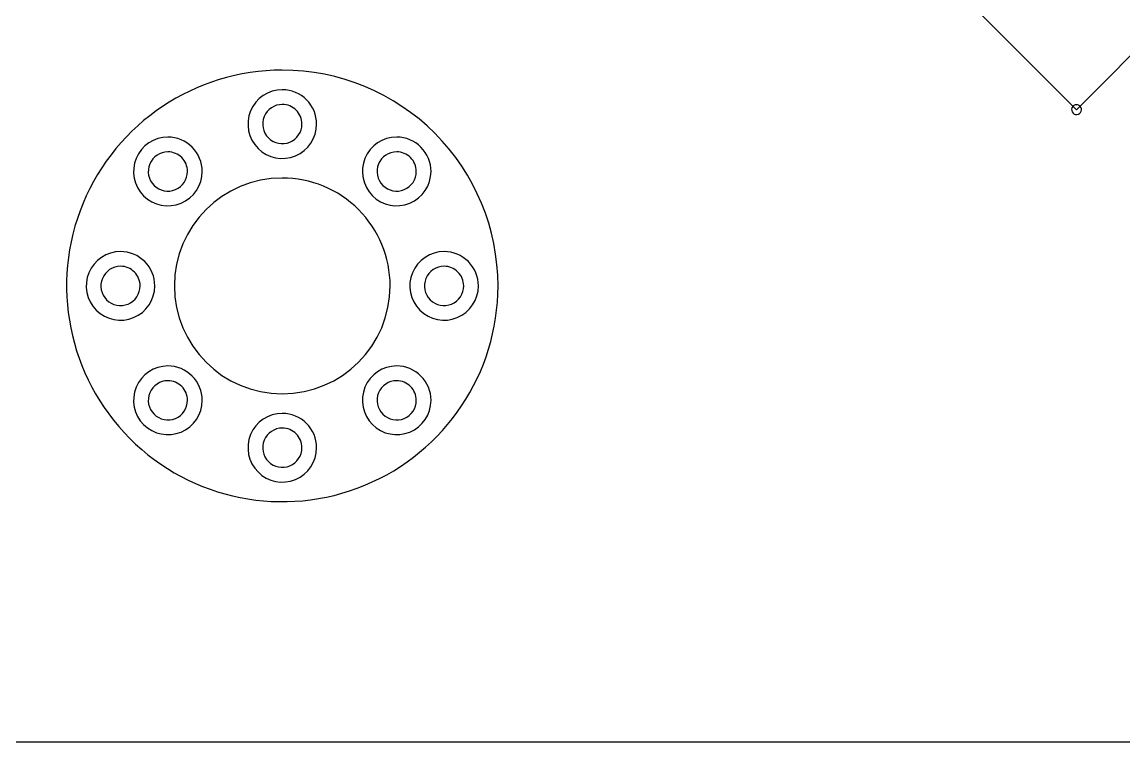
# Model space of a CAD drawing. Header units: millimetres. Extents: x 10 to 287, y 10 to 200.
# Drawn here: x 21 to 32.23, y 102.16 to 109.5 of the extents above; entities that cross this region are included whole.
import ezdxf

# ---------------------------------------------------------------- set-up
doc = ezdxf.new("R2010")
doc.units = ezdxf.units.MM
doc.layers.get('0').update_dxf_attribs({"linetype": 'CONTINUOUS'})

msp = doc.modelspace()

# ---------------------------------------------------------------- linework, layer by layer
at = {"color": 7}
for points in [[(30.3358, 110.0181), (31.75, 108.6039)], [(31.75, 108.6039), (30.3358, 110.0181)], [(20.5, 102.1572), (53.3158, 102.1572)]]:
    msp.add_lwpolyline(points, dxfattribs=at)
for points in [[(31.75, 108.6039), (32.6339, 109.4878)], [(23.65, 109.0072)], [(23.65, 109.0072)], [(23.65, 109.0072)], [(23.65, 109.0072)], [(23.65, 108.8072)], [(23.65, 108.8072)], [(23.65, 108.8072)], [(23.65, 108.8072)], [(23.65, 108.6572)], [(23.65, 108.6572)], [(23.65, 108.6572)], [(23.65, 108.6572)], [(31.75, 108.6539), (31.75, 108.6539)], [(22.4833, 108.3239)], [(22.4833, 108.3239)], [(22.4833, 108.3239)], [(22.4833, 108.3239)], [(24.8167, 108.3239)], [(24.8167, 108.3239)], [(24.8167, 108.3239)], [(24.8167, 108.3239)], [(22.4833, 108.1739)], [(22.4833, 108.1739)], [(22.4833, 108.1739)], [(22.4833, 108.1739)], [(24.8167, 108.1739)], [(24.8167, 108.1739)], [(24.8167, 108.1739)], [(24.8167, 108.1739)], [(23.65, 107.9072)], [(23.65, 107.9072)], [(23.65, 107.9072)], [(23.65, 107.9072)], [(22, 107.1572)], [(22, 107.1572)], [(22, 107.1572)], [(22, 107.1572)], [(25.3, 107.1572)], [(25.3, 107.1572)], [(25.3, 107.1572)], [(25.3, 107.1572)], [(22, 107.0072)], [(22, 107.0072)], [(22, 107.0072)], [(22, 107.0072)], [(25.3, 107.0072)], [(25.3, 107.0072)], [(25.3, 107.0072)], [(25.3, 107.0072)], [(22.4833, 105.9905)], [(22.4833, 105.9905)], [(22.4833, 105.9905)], [(22.4833, 105.9905)], [(24.8167, 105.9905)], [(24.8167, 105.9905)], [(24.8167, 105.9905)], [(24.8167, 105.9905)], [(22.4833, 105.8405)], [(22.4833, 105.8405)], [(22.4833, 105.8405)], [(22.4833, 105.8405)], [(24.8167, 105.8405)], [(24.8167, 105.8405)], [(24.8167, 105.8405)], [(24.8167, 105.8405)], [(23.65, 105.5072)], [(23.65, 105.5072)], [(23.65, 105.5072)], [(23.65, 105.5072)], [(23.65, 105.3572)], [(23.65, 105.3572)], [(23.65, 105.3572)], [(23.65, 105.3572)]]:
    msp.add_lwpolyline(points, close=True, dxfattribs=at)
for points in [[(23.65, 109.0072), (22.760183, 109.0072), (21.957983, 108.471187), (21.617465, 107.649104)], [(23.65, 109.0072), (22.760183, 109.0072), (21.957983, 108.471187), (21.617465, 107.649104)], [(23.65, 109.0072), (22.760183, 109.0072), (21.957983, 108.471187), (21.617465, 107.649104)], [(23.65, 109.0072), (22.760183, 109.0072), (21.957983, 108.471187), (21.617465, 107.649104)], [(25.205635, 108.362835), (24.793055, 108.775415), (24.233476, 109.0072), (23.65, 109.0072)], [(25.205635, 108.362835), (24.793055, 108.775415), (24.233476, 109.0072), (23.65, 109.0072)], [(25.205635, 108.362835), (24.793055, 108.775415), (24.233476, 109.0072), (23.65, 109.0072)], [(25.205635, 108.362835), (24.793055, 108.775415), (24.233476, 109.0072), (23.65, 109.0072)], [(23.65, 108.8072), (23.508438, 108.8072), (23.380816, 108.721925), (23.326642, 108.591139)], [(23.65, 108.8072), (23.508438, 108.8072), (23.380816, 108.721925), (23.326642, 108.591139)], [(23.65, 108.8072), (23.508438, 108.8072), (23.380816, 108.721925), (23.326642, 108.591139)], [(23.65, 108.8072), (23.508438, 108.8072), (23.380816, 108.721925), (23.326642, 108.591139)], [(23.897487, 108.704687), (23.83185, 108.770325), (23.742826, 108.8072), (23.65, 108.8072)], [(23.897487, 108.704687), (23.83185, 108.770325), (23.742826, 108.8072), (23.65, 108.8072)], [(23.897487, 108.704687), (23.83185, 108.770325), (23.742826, 108.8072), (23.65, 108.8072)], [(23.897487, 108.704687), (23.83185, 108.770325), (23.742826, 108.8072), (23.65, 108.8072)], [(24, 108.4572), (24, 108.550026), (23.963125, 108.63905), (23.897487, 108.704687)], [(24, 108.4572), (24, 108.550026), (23.963125, 108.63905), (23.897487, 108.704687)], [(24, 108.4572), (24, 108.550026), (23.963125, 108.63905), (23.897487, 108.704687)], [(24, 108.4572), (24, 108.550026), (23.963125, 108.63905), (23.897487, 108.704687)], [(23.326642, 108.591139), (23.272469, 108.460353), (23.302413, 108.309812), (23.402513, 108.209713)], [(23.326642, 108.591139), (23.272469, 108.460353), (23.302413, 108.309812), (23.402513, 108.209713)], [(23.326642, 108.591139), (23.272469, 108.460353), (23.302413, 108.309812), (23.402513, 108.209713)], [(23.326642, 108.591139), (23.272469, 108.460353), (23.302413, 108.309812), (23.402513, 108.209713)], [(23.65, 108.6572), (23.569108, 108.6572), (23.49618, 108.608472), (23.465224, 108.533737)], [(23.65, 108.6572), (23.569108, 108.6572), (23.49618, 108.608472), (23.465224, 108.533737)], [(23.65, 108.6572), (23.569108, 108.6572), (23.49618, 108.608472), (23.465224, 108.533737)], [(23.65, 108.6572), (23.569108, 108.6572), (23.49618, 108.608472), (23.465224, 108.533737)], [(23.791421, 108.598621), (23.753914, 108.636129), (23.703043, 108.6572), (23.65, 108.6572)], [(23.791421, 108.598621), (23.753914, 108.636129), (23.703043, 108.6572), (23.65, 108.6572)], [(23.791421, 108.598621), (23.753914, 108.636129), (23.703043, 108.6572), (23.65, 108.6572)], [(23.791421, 108.598621), (23.753914, 108.636129), (23.703043, 108.6572), (23.65, 108.6572)], [(23.85, 108.4572), (23.85, 108.510243), (23.828929, 108.561114), (23.791421, 108.598621)], [(23.85, 108.4572), (23.85, 108.510243), (23.828929, 108.561114), (23.791421, 108.598621)], [(23.85, 108.4572), (23.85, 108.510243), (23.828929, 108.561114), (23.791421, 108.598621)], [(23.85, 108.4572), (23.85, 108.510243), (23.828929, 108.561114), (23.791421, 108.598621)], [(31.703806, 108.623034), (31.696067, 108.60435), (31.700345, 108.582845), (31.714645, 108.568545)], [(31.703806, 108.623034), (31.696067, 108.60435), (31.700345, 108.582845), (31.714645, 108.568545)], [(31.75, 108.6539), (31.729777, 108.6539), (31.711545, 108.641718), (31.703806, 108.623034)], [(31.75, 108.6539), (31.729777, 108.6539), (31.711545, 108.641718), (31.703806, 108.623034)], [(31.714645, 108.568545), (31.728945, 108.554245), (31.75045, 108.549967), (31.769134, 108.557706)], [(31.714645, 108.568545), (31.728945, 108.554245), (31.75045, 108.549967), (31.769134, 108.557706)], [(31.785355, 108.639255), (31.775979, 108.648632), (31.763261, 108.6539), (31.75, 108.6539)], [(31.785355, 108.639255), (31.775979, 108.648632), (31.763261, 108.6539), (31.75, 108.6539)], [(31.769134, 108.557706), (31.787818, 108.565445), (31.8, 108.583677), (31.8, 108.6039)], [(31.769134, 108.557706), (31.787818, 108.565445), (31.8, 108.583677), (31.8, 108.6039)], [(31.8, 108.6039), (31.8, 108.617161), (31.794732, 108.629879), (31.785355, 108.639255)], [(31.8, 108.6039), (31.8, 108.617161), (31.794732, 108.629879), (31.785355, 108.639255)], [(23.465224, 108.533737), (23.434268, 108.459002), (23.451379, 108.372978), (23.508579, 108.315779)], [(23.465224, 108.533737), (23.434268, 108.459002), (23.451379, 108.372978), (23.508579, 108.315779)], [(23.465224, 108.533737), (23.434268, 108.459002), (23.451379, 108.372978), (23.508579, 108.315779)], [(23.465224, 108.533737), (23.434268, 108.459002), (23.451379, 108.372978), (23.508579, 108.315779)], [(23.726537, 108.272424), (23.801272, 108.30338), (23.85, 108.376308), (23.85, 108.4572)], [(23.726537, 108.272424), (23.801272, 108.30338), (23.85, 108.376308), (23.85, 108.4572)], [(23.726537, 108.272424), (23.801272, 108.30338), (23.85, 108.376308), (23.85, 108.4572)], [(23.726537, 108.272424), (23.801272, 108.30338), (23.85, 108.376308), (23.85, 108.4572)], [(23.783939, 108.133842), (23.914725, 108.188016), (24, 108.315638), (24, 108.4572)], [(23.783939, 108.133842), (23.914725, 108.188016), (24, 108.315638), (24, 108.4572)], [(23.783939, 108.133842), (23.914725, 108.188016), (24, 108.315638), (24, 108.4572)], [(23.783939, 108.133842), (23.914725, 108.188016), (24, 108.315638), (24, 108.4572)], [(25.85, 106.8072), (25.85, 107.390676), (25.618215, 107.950255), (25.205635, 108.362835)], [(25.85, 106.8072), (25.85, 107.390676), (25.618215, 107.950255), (25.205635, 108.362835)], [(25.85, 106.8072), (25.85, 107.390676), (25.618215, 107.950255), (25.205635, 108.362835)], [(25.85, 106.8072), (25.85, 107.390676), (25.618215, 107.950255), (25.205635, 108.362835)], [(22.4833, 108.3239), (22.341738, 108.3239), (22.214116, 108.238625), (22.159942, 108.107839)], [(22.4833, 108.3239), (22.341738, 108.3239), (22.214116, 108.238625), (22.159942, 108.107839)], [(22.4833, 108.3239), (22.341738, 108.3239), (22.214116, 108.238625), (22.159942, 108.107839)], [(22.4833, 108.3239), (22.341738, 108.3239), (22.214116, 108.238625), (22.159942, 108.107839)], [(22.730787, 108.221387), (22.66515, 108.287025), (22.576126, 108.3239), (22.4833, 108.3239)], [(22.730787, 108.221387), (22.66515, 108.287025), (22.576126, 108.3239), (22.4833, 108.3239)], [(22.730787, 108.221387), (22.66515, 108.287025), (22.576126, 108.3239), (22.4833, 108.3239)], [(22.730787, 108.221387), (22.66515, 108.287025), (22.576126, 108.3239), (22.4833, 108.3239)], [(23.508579, 108.315779), (23.565778, 108.258579), (23.651802, 108.241468), (23.726537, 108.272424)], [(23.508579, 108.315779), (23.565778, 108.258579), (23.651802, 108.241468), (23.726537, 108.272424)], [(23.508579, 108.315779), (23.565778, 108.258579), (23.651802, 108.241468), (23.726537, 108.272424)], [(23.508579, 108.315779), (23.565778, 108.258579), (23.651802, 108.241468), (23.726537, 108.272424)], [(24.8167, 108.3239), (24.675138, 108.3239), (24.547516, 108.238625), (24.493342, 108.107839)], [(24.8167, 108.3239), (24.675138, 108.3239), (24.547516, 108.238625), (24.493342, 108.107839)], [(24.8167, 108.3239), (24.675138, 108.3239), (24.547516, 108.238625), (24.493342, 108.107839)], [(24.8167, 108.3239), (24.675138, 108.3239), (24.547516, 108.238625), (24.493342, 108.107839)], [(25.064187, 108.221387), (24.99855, 108.287025), (24.909526, 108.3239), (24.8167, 108.3239)], [(25.064187, 108.221387), (24.99855, 108.287025), (24.909526, 108.3239), (24.8167, 108.3239)], [(25.064187, 108.221387), (24.99855, 108.287025), (24.909526, 108.3239), (24.8167, 108.3239)], [(25.064187, 108.221387), (24.99855, 108.287025), (24.909526, 108.3239), (24.8167, 108.3239)], [(22.4833, 108.1739), (22.402408, 108.1739), (22.32948, 108.125172), (22.298524, 108.050437)], [(22.4833, 108.1739), (22.402408, 108.1739), (22.32948, 108.125172), (22.298524, 108.050437)], [(22.4833, 108.1739), (22.402408, 108.1739), (22.32948, 108.125172), (22.298524, 108.050437)], [(22.4833, 108.1739), (22.402408, 108.1739), (22.32948, 108.125172), (22.298524, 108.050437)], [(22.624721, 108.115321), (22.587214, 108.152829), (22.536343, 108.1739), (22.4833, 108.1739)], [(22.624721, 108.115321), (22.587214, 108.152829), (22.536343, 108.1739), (22.4833, 108.1739)], [(22.624721, 108.115321), (22.587214, 108.152829), (22.536343, 108.1739), (22.4833, 108.1739)], [(22.624721, 108.115321), (22.587214, 108.152829), (22.536343, 108.1739), (22.4833, 108.1739)], [(22.6833, 107.9739), (22.6833, 108.026943), (22.662229, 108.077814), (22.624721, 108.115321)], [(22.6833, 107.9739), (22.6833, 108.026943), (22.662229, 108.077814), (22.624721, 108.115321)], [(22.6833, 107.9739), (22.6833, 108.026943), (22.662229, 108.077814), (22.624721, 108.115321)], [(22.6833, 107.9739), (22.6833, 108.026943), (22.662229, 108.077814), (22.624721, 108.115321)], [(22.8333, 107.9739), (22.8333, 108.066726), (22.796425, 108.15575), (22.730787, 108.221387)], [(22.8333, 107.9739), (22.8333, 108.066726), (22.796425, 108.15575), (22.730787, 108.221387)], [(22.8333, 107.9739), (22.8333, 108.066726), (22.796425, 108.15575), (22.730787, 108.221387)], [(22.8333, 107.9739), (22.8333, 108.066726), (22.796425, 108.15575), (22.730787, 108.221387)], [(23.402513, 108.209713), (23.502612, 108.109613), (23.653153, 108.079669), (23.783939, 108.133842)], [(23.402513, 108.209713), (23.502612, 108.109613), (23.653153, 108.079669), (23.783939, 108.133842)], [(23.402513, 108.209713), (23.502612, 108.109613), (23.653153, 108.079669), (23.783939, 108.133842)], [(23.402513, 108.209713), (23.502612, 108.109613), (23.653153, 108.079669), (23.783939, 108.133842)], [(24.8167, 108.1739), (24.735808, 108.1739), (24.66288, 108.125172), (24.631924, 108.050437)], [(24.8167, 108.1739), (24.735808, 108.1739), (24.66288, 108.125172), (24.631924, 108.050437)], [(24.8167, 108.1739), (24.735808, 108.1739), (24.66288, 108.125172), (24.631924, 108.050437)], [(24.8167, 108.1739), (24.735808, 108.1739), (24.66288, 108.125172), (24.631924, 108.050437)], [(24.958121, 108.115321), (24.920614, 108.152829), (24.869743, 108.1739), (24.8167, 108.1739)], [(24.958121, 108.115321), (24.920614, 108.152829), (24.869743, 108.1739), (24.8167, 108.1739)], [(24.958121, 108.115321), (24.920614, 108.152829), (24.869743, 108.1739), (24.8167, 108.1739)], [(24.958121, 108.115321), (24.920614, 108.152829), (24.869743, 108.1739), (24.8167, 108.1739)], [(25.0167, 107.9739), (25.0167, 108.026943), (24.995629, 108.077814), (24.958121, 108.115321)], [(25.0167, 107.9739), (25.0167, 108.026943), (24.995629, 108.077814), (24.958121, 108.115321)], [(25.0167, 107.9739), (25.0167, 108.026943), (24.995629, 108.077814), (24.958121, 108.115321)], [(25.0167, 107.9739), (25.0167, 108.026943), (24.995629, 108.077814), (24.958121, 108.115321)], [(25.1667, 107.9739), (25.1667, 108.066726), (25.129825, 108.15575), (25.064187, 108.221387)], [(25.1667, 107.9739), (25.1667, 108.066726), (25.129825, 108.15575), (25.064187, 108.221387)], [(25.1667, 107.9739), (25.1667, 108.066726), (25.129825, 108.15575), (25.064187, 108.221387)], [(25.1667, 107.9739), (25.1667, 108.066726), (25.129825, 108.15575), (25.064187, 108.221387)], [(22.159942, 108.107839), (22.105769, 107.977053), (22.135713, 107.826512), (22.235813, 107.726413)], [(22.159942, 108.107839), (22.105769, 107.977053), (22.135713, 107.826512), (22.235813, 107.726413)], [(22.159942, 108.107839), (22.105769, 107.977053), (22.135713, 107.826512), (22.235813, 107.726413)], [(22.159942, 108.107839), (22.105769, 107.977053), (22.135713, 107.826512), (22.235813, 107.726413)], [(22.298524, 108.050437), (22.267568, 107.975702), (22.284679, 107.889678), (22.341879, 107.832479)], [(22.298524, 108.050437), (22.267568, 107.975702), (22.284679, 107.889678), (22.341879, 107.832479)], [(22.298524, 108.050437), (22.267568, 107.975702), (22.284679, 107.889678), (22.341879, 107.832479)], [(22.298524, 108.050437), (22.267568, 107.975702), (22.284679, 107.889678), (22.341879, 107.832479)], [(24.493342, 108.107839), (24.439169, 107.977053), (24.469113, 107.826512), (24.569213, 107.726413)], [(24.493342, 108.107839), (24.439169, 107.977053), (24.469113, 107.826512), (24.569213, 107.726413)], [(24.493342, 108.107839), (24.439169, 107.977053), (24.469113, 107.826512), (24.569213, 107.726413)], [(24.493342, 108.107839), (24.439169, 107.977053), (24.469113, 107.826512), (24.569213, 107.726413)], [(24.631924, 108.050437), (24.600968, 107.975702), (24.618079, 107.889678), (24.675279, 107.832479)], [(24.631924, 108.050437), (24.600968, 107.975702), (24.618079, 107.889678), (24.675279, 107.832479)], [(24.631924, 108.050437), (24.600968, 107.975702), (24.618079, 107.889678), (24.675279, 107.832479)], [(24.631924, 108.050437), (24.600968, 107.975702), (24.618079, 107.889678), (24.675279, 107.832479)], [(23.65, 107.9072), (23.042487, 107.9072), (22.55, 107.414713), (22.55, 106.8072)], [(23.65, 107.9072), (23.042487, 107.9072), (22.55, 107.414713), (22.55, 106.8072)], [(23.65, 107.9072), (23.042487, 107.9072), (22.55, 107.414713), (22.55, 106.8072)], [(23.65, 107.9072), (23.042487, 107.9072), (22.55, 107.414713), (22.55, 106.8072)], [(22.559837, 107.789124), (22.634572, 107.82008), (22.6833, 107.893008), (22.6833, 107.9739)], [(22.559837, 107.789124), (22.634572, 107.82008), (22.6833, 107.893008), (22.6833, 107.9739)], [(22.559837, 107.789124), (22.634572, 107.82008), (22.6833, 107.893008), (22.6833, 107.9739)], [(22.559837, 107.789124), (22.634572, 107.82008), (22.6833, 107.893008), (22.6833, 107.9739)], [(22.617239, 107.650542), (22.748025, 107.704716), (22.8333, 107.832338), (22.8333, 107.9739)], [(22.617239, 107.650542), (22.748025, 107.704716), (22.8333, 107.832338), (22.8333, 107.9739)], [(22.617239, 107.650542), (22.748025, 107.704716), (22.8333, 107.832338), (22.8333, 107.9739)], [(22.617239, 107.650542), (22.748025, 107.704716), (22.8333, 107.832338), (22.8333, 107.9739)], [(24.427817, 107.585017), (24.221527, 107.791307), (23.941738, 107.9072), (23.65, 107.9072)], [(24.427817, 107.585017), (24.221527, 107.791307), (23.941738, 107.9072), (23.65, 107.9072)], [(24.427817, 107.585017), (24.221527, 107.791307), (23.941738, 107.9072), (23.65, 107.9072)], [(24.427817, 107.585017), (24.221527, 107.791307), (23.941738, 107.9072), (23.65, 107.9072)], [(24.893237, 107.789124), (24.967972, 107.82008), (25.0167, 107.893008), (25.0167, 107.9739)], [(24.893237, 107.789124), (24.967972, 107.82008), (25.0167, 107.893008), (25.0167, 107.9739)], [(24.893237, 107.789124), (24.967972, 107.82008), (25.0167, 107.893008), (25.0167, 107.9739)], [(24.893237, 107.789124), (24.967972, 107.82008), (25.0167, 107.893008), (25.0167, 107.9739)], [(24.950639, 107.650542), (25.081425, 107.704716), (25.1667, 107.832338), (25.1667, 107.9739)], [(24.950639, 107.650542), (25.081425, 107.704716), (25.1667, 107.832338), (25.1667, 107.9739)], [(24.950639, 107.650542), (25.081425, 107.704716), (25.1667, 107.832338), (25.1667, 107.9739)], [(24.950639, 107.650542), (25.081425, 107.704716), (25.1667, 107.832338), (25.1667, 107.9739)], [(22.341879, 107.832479), (22.399078, 107.775279), (22.485102, 107.758168), (22.559837, 107.789124)], [(22.341879, 107.832479), (22.399078, 107.775279), (22.485102, 107.758168), (22.559837, 107.789124)], [(22.341879, 107.832479), (22.399078, 107.775279), (22.485102, 107.758168), (22.559837, 107.789124)], [(22.341879, 107.832479), (22.399078, 107.775279), (22.485102, 107.758168), (22.559837, 107.789124)], [(24.675279, 107.832479), (24.732478, 107.775279), (24.818502, 107.758168), (24.893237, 107.789124)], [(24.675279, 107.832479), (24.732478, 107.775279), (24.818502, 107.758168), (24.893237, 107.789124)], [(24.675279, 107.832479), (24.732478, 107.775279), (24.818502, 107.758168), (24.893237, 107.789124)], [(24.675279, 107.832479), (24.732478, 107.775279), (24.818502, 107.758168), (24.893237, 107.789124)], [(22.235813, 107.726413), (22.335912, 107.626313), (22.486453, 107.596369), (22.617239, 107.650542)], [(22.235813, 107.726413), (22.335912, 107.626313), (22.486453, 107.596369), (22.617239, 107.650542)], [(22.235813, 107.726413), (22.335912, 107.626313), (22.486453, 107.596369), (22.617239, 107.650542)], [(22.235813, 107.726413), (22.335912, 107.626313), (22.486453, 107.596369), (22.617239, 107.650542)], [(24.569213, 107.726413), (24.669312, 107.626313), (24.819853, 107.596369), (24.950639, 107.650542)], [(24.569213, 107.726413), (24.669312, 107.626313), (24.819853, 107.596369), (24.950639, 107.650542)], [(24.569213, 107.726413), (24.669312, 107.626313), (24.819853, 107.596369), (24.950639, 107.650542)], [(24.569213, 107.726413), (24.669312, 107.626313), (24.819853, 107.596369), (24.950639, 107.650542)], [(21.617465, 107.649104), (21.276947, 106.82702), (21.465169, 105.880761), (22.094365, 105.251565)], [(21.617465, 107.649104), (21.276947, 106.82702), (21.465169, 105.880761), (22.094365, 105.251565)], [(21.617465, 107.649104), (21.276947, 106.82702), (21.465169, 105.880761), (22.094365, 105.251565)], [(21.617465, 107.649104), (21.276947, 106.82702), (21.465169, 105.880761), (22.094365, 105.251565)], [(24.75, 106.8072), (24.75, 107.098938), (24.634107, 107.378727), (24.427817, 107.585017)], [(24.75, 106.8072), (24.75, 107.098938), (24.634107, 107.378727), (24.427817, 107.585017)], [(24.75, 106.8072), (24.75, 107.098938), (24.634107, 107.378727), (24.427817, 107.585017)], [(24.75, 106.8072), (24.75, 107.098938), (24.634107, 107.378727), (24.427817, 107.585017)], [(22, 107.1572), (21.858438, 107.1572), (21.730816, 107.071925), (21.676642, 106.941139)], [(22, 107.1572), (21.858438, 107.1572), (21.730816, 107.071925), (21.676642, 106.941139)], [(22, 107.1572), (21.858438, 107.1572), (21.730816, 107.071925), (21.676642, 106.941139)], [(22, 107.1572), (21.858438, 107.1572), (21.730816, 107.071925), (21.676642, 106.941139)], [(22.247487, 107.054687), (22.18185, 107.120325), (22.092826, 107.1572), (22, 107.1572)], [(22.247487, 107.054687), (22.18185, 107.120325), (22.092826, 107.1572), (22, 107.1572)], [(22.247487, 107.054687), (22.18185, 107.120325), (22.092826, 107.1572), (22, 107.1572)], [(22.247487, 107.054687), (22.18185, 107.120325), (22.092826, 107.1572), (22, 107.1572)], [(25.3, 107.1572), (25.158438, 107.1572), (25.030816, 107.071925), (24.976642, 106.941139)], [(25.3, 107.1572), (25.158438, 107.1572), (25.030816, 107.071925), (24.976642, 106.941139)], [(25.3, 107.1572), (25.158438, 107.1572), (25.030816, 107.071925), (24.976642, 106.941139)], [(25.3, 107.1572), (25.158438, 107.1572), (25.030816, 107.071925), (24.976642, 106.941139)], [(25.547487, 107.054687), (25.48185, 107.120325), (25.392826, 107.1572), (25.3, 107.1572)], [(25.547487, 107.054687), (25.48185, 107.120325), (25.392826, 107.1572), (25.3, 107.1572)], [(25.547487, 107.054687), (25.48185, 107.120325), (25.392826, 107.1572), (25.3, 107.1572)], [(25.547487, 107.054687), (25.48185, 107.120325), (25.392826, 107.1572), (25.3, 107.1572)], [(22, 107.0072), (21.919108, 107.0072), (21.84618, 106.958472), (21.815224, 106.883737)], [(22, 107.0072), (21.919108, 107.0072), (21.84618, 106.958472), (21.815224, 106.883737)], [(22, 107.0072), (21.919108, 107.0072), (21.84618, 106.958472), (21.815224, 106.883737)], [(22, 107.0072), (21.919108, 107.0072), (21.84618, 106.958472), (21.815224, 106.883737)], [(22.141421, 106.948621), (22.103914, 106.986129), (22.053043, 107.0072), (22, 107.0072)], [(22.141421, 106.948621), (22.103914, 106.986129), (22.053043, 107.0072), (22, 107.0072)], [(22.141421, 106.948621), (22.103914, 106.986129), (22.053043, 107.0072), (22, 107.0072)], [(22.141421, 106.948621), (22.103914, 106.986129), (22.053043, 107.0072), (22, 107.0072)], [(22.35, 106.8072), (22.35, 106.900026), (22.313125, 106.98905), (22.247487, 107.054687)], [(22.35, 106.8072), (22.35, 106.900026), (22.313125, 106.98905), (22.247487, 107.054687)], [(22.35, 106.8072), (22.35, 106.900026), (22.313125, 106.98905), (22.247487, 107.054687)], [(22.35, 106.8072), (22.35, 106.900026), (22.313125, 106.98905), (22.247487, 107.054687)], [(25.3, 107.0072), (25.219108, 107.0072), (25.14618, 106.958472), (25.115224, 106.883737)], [(25.3, 107.0072), (25.219108, 107.0072), (25.14618, 106.958472), (25.115224, 106.883737)], [(25.3, 107.0072), (25.219108, 107.0072), (25.14618, 106.958472), (25.115224, 106.883737)], [(25.3, 107.0072), (25.219108, 107.0072), (25.14618, 106.958472), (25.115224, 106.883737)], [(25.441421, 106.948621), (25.403914, 106.986129), (25.353043, 107.0072), (25.3, 107.0072)], [(25.441421, 106.948621), (25.403914, 106.986129), (25.353043, 107.0072), (25.3, 107.0072)], [(25.441421, 106.948621), (25.403914, 106.986129), (25.353043, 107.0072), (25.3, 107.0072)], [(25.441421, 106.948621), (25.403914, 106.986129), (25.353043, 107.0072), (25.3, 107.0072)], [(25.65, 106.8072), (25.65, 106.900026), (25.613125, 106.98905), (25.547487, 107.054687)], [(25.65, 106.8072), (25.65, 106.900026), (25.613125, 106.98905), (25.547487, 107.054687)], [(25.65, 106.8072), (25.65, 106.900026), (25.613125, 106.98905), (25.547487, 107.054687)], [(25.65, 106.8072), (25.65, 106.900026), (25.613125, 106.98905), (25.547487, 107.054687)], [(21.676642, 106.941139), (21.622469, 106.810353), (21.652413, 106.659812), (21.752513, 106.559713)], [(21.676642, 106.941139), (21.622469, 106.810353), (21.652413, 106.659812), (21.752513, 106.559713)], [(21.676642, 106.941139), (21.622469, 106.810353), (21.652413, 106.659812), (21.752513, 106.559713)], [(21.676642, 106.941139), (21.622469, 106.810353), (21.652413, 106.659812), (21.752513, 106.559713)], [(21.815224, 106.883737), (21.784268, 106.809002), (21.801379, 106.722978), (21.858579, 106.665779)], [(21.815224, 106.883737), (21.784268, 106.809002), (21.801379, 106.722978), (21.858579, 106.665779)], [(21.815224, 106.883737), (21.784268, 106.809002), (21.801379, 106.722978), (21.858579, 106.665779)], [(21.815224, 106.883737), (21.784268, 106.809002), (21.801379, 106.722978), (21.858579, 106.665779)], [(22.2, 106.8072), (22.2, 106.860243), (22.178929, 106.911114), (22.141421, 106.948621)], [(22.2, 106.8072), (22.2, 106.860243), (22.178929, 106.911114), (22.141421, 106.948621)], [(22.2, 106.8072), (22.2, 106.860243), (22.178929, 106.911114), (22.141421, 106.948621)], [(22.2, 106.8072), (22.2, 106.860243), (22.178929, 106.911114), (22.141421, 106.948621)], [(24.976642, 106.941139), (24.922469, 106.810353), (24.952413, 106.659812), (25.052513, 106.559713)], [(24.976642, 106.941139), (24.922469, 106.810353), (24.952413, 106.659812), (25.052513, 106.559713)], [(24.976642, 106.941139), (24.922469, 106.810353), (24.952413, 106.659812), (25.052513, 106.559713)], [(24.976642, 106.941139), (24.922469, 106.810353), (24.952413, 106.659812), (25.052513, 106.559713)], [(25.115224, 106.883737), (25.084268, 106.809002), (25.101379, 106.722978), (25.158579, 106.665779)], [(25.115224, 106.883737), (25.084268, 106.809002), (25.101379, 106.722978), (25.158579, 106.665779)], [(25.115224, 106.883737), (25.084268, 106.809002), (25.101379, 106.722978), (25.158579, 106.665779)], [(25.115224, 106.883737), (25.084268, 106.809002), (25.101379, 106.722978), (25.158579, 106.665779)], [(25.5, 106.8072), (25.5, 106.860243), (25.478929, 106.911114), (25.441421, 106.948621)], [(25.5, 106.8072), (25.5, 106.860243), (25.478929, 106.911114), (25.441421, 106.948621)], [(25.5, 106.8072), (25.5, 106.860243), (25.478929, 106.911114), (25.441421, 106.948621)], [(25.5, 106.8072), (25.5, 106.860243), (25.478929, 106.911114), (25.441421, 106.948621)], [(22.076537, 106.622424), (22.151272, 106.65338), (22.2, 106.726308), (22.2, 106.8072)], [(22.076537, 106.622424), (22.151272, 106.65338), (22.2, 106.726308), (22.2, 106.8072)], [(22.076537, 106.622424), (22.151272, 106.65338), (22.2, 106.726308), (22.2, 106.8072)], [(22.076537, 106.622424), (22.151272, 106.65338), (22.2, 106.726308), (22.2, 106.8072)], [(22.133939, 106.483842), (22.264725, 106.538016), (22.35, 106.665638), (22.35, 106.8072)], [(22.133939, 106.483842), (22.264725, 106.538016), (22.35, 106.665638), (22.35, 106.8072)], [(22.133939, 106.483842), (22.264725, 106.538016), (22.35, 106.665638), (22.35, 106.8072)], [(22.133939, 106.483842), (22.264725, 106.538016), (22.35, 106.665638), (22.35, 106.8072)], [(22.55, 106.8072), (22.55, 106.199687), (23.042487, 105.7072), (23.65, 105.7072)], [(22.55, 106.8072), (22.55, 106.199687), (23.042487, 105.7072), (23.65, 105.7072)], [(22.55, 106.8072), (22.55, 106.199687), (23.042487, 105.7072), (23.65, 105.7072)], [(22.55, 106.8072), (22.55, 106.199687), (23.042487, 105.7072), (23.65, 105.7072)], [(23.65, 105.7072), (24.257513, 105.7072), (24.75, 106.199687), (24.75, 106.8072)], [(23.65, 105.7072), (24.257513, 105.7072), (24.75, 106.199687), (24.75, 106.8072)], [(23.65, 105.7072), (24.257513, 105.7072), (24.75, 106.199687), (24.75, 106.8072)], [(23.65, 105.7072), (24.257513, 105.7072), (24.75, 106.199687), (24.75, 106.8072)], [(24.491904, 104.774665), (25.313987, 105.115183), (25.85, 105.917383), (25.85, 106.8072)], [(24.491904, 104.774665), (25.313987, 105.115183), (25.85, 105.917383), (25.85, 106.8072)], [(24.491904, 104.774665), (25.313987, 105.115183), (25.85, 105.917383), (25.85, 106.8072)], [(24.491904, 104.774665), (25.313987, 105.115183), (25.85, 105.917383), (25.85, 106.8072)], [(25.376537, 106.622424), (25.451272, 106.65338), (25.5, 106.726308), (25.5, 106.8072)], [(25.376537, 106.622424), (25.451272, 106.65338), (25.5, 106.726308), (25.5, 106.8072)], [(25.376537, 106.622424), (25.451272, 106.65338), (25.5, 106.726308), (25.5, 106.8072)], [(25.376537, 106.622424), (25.451272, 106.65338), (25.5, 106.726308), (25.5, 106.8072)], [(25.433939, 106.483842), (25.564725, 106.538016), (25.65, 106.665638), (25.65, 106.8072)], [(25.433939, 106.483842), (25.564725, 106.538016), (25.65, 106.665638), (25.65, 106.8072)], [(25.433939, 106.483842), (25.564725, 106.538016), (25.65, 106.665638), (25.65, 106.8072)], [(25.433939, 106.483842), (25.564725, 106.538016), (25.65, 106.665638), (25.65, 106.8072)], [(21.858579, 106.665779), (21.915778, 106.608579), (22.001802, 106.591468), (22.076537, 106.622424)], [(21.858579, 106.665779), (21.915778, 106.608579), (22.001802, 106.591468), (22.076537, 106.622424)], [(21.858579, 106.665779), (21.915778, 106.608579), (22.001802, 106.591468), (22.076537, 106.622424)], [(21.858579, 106.665779), (21.915778, 106.608579), (22.001802, 106.591468), (22.076537, 106.622424)], [(25.158579, 106.665779), (25.215778, 106.608579), (25.301802, 106.591468), (25.376537, 106.622424)], [(25.158579, 106.665779), (25.215778, 106.608579), (25.301802, 106.591468), (25.376537, 106.622424)], [(25.158579, 106.665779), (25.215778, 106.608579), (25.301802, 106.591468), (25.376537, 106.622424)], [(25.158579, 106.665779), (25.215778, 106.608579), (25.301802, 106.591468), (25.376537, 106.622424)], [(21.752513, 106.559713), (21.852612, 106.459613), (22.003153, 106.429669), (22.133939, 106.483842)], [(21.752513, 106.559713), (21.852612, 106.459613), (22.003153, 106.429669), (22.133939, 106.483842)], [(21.752513, 106.559713), (21.852612, 106.459613), (22.003153, 106.429669), (22.133939, 106.483842)], [(21.752513, 106.559713), (21.852612, 106.459613), (22.003153, 106.429669), (22.133939, 106.483842)], [(25.052513, 106.559713), (25.152612, 106.459613), (25.303153, 106.429669), (25.433939, 106.483842)], [(25.052513, 106.559713), (25.152612, 106.459613), (25.303153, 106.429669), (25.433939, 106.483842)], [(25.052513, 106.559713), (25.152612, 106.459613), (25.303153, 106.429669), (25.433939, 106.483842)], [(25.052513, 106.559713), (25.152612, 106.459613), (25.303153, 106.429669), (25.433939, 106.483842)], [(22.4833, 105.9905), (22.341738, 105.9905), (22.214116, 105.905225), (22.159942, 105.774439)], [(22.4833, 105.9905), (22.341738, 105.9905), (22.214116, 105.905225), (22.159942, 105.774439)], [(22.4833, 105.9905), (22.341738, 105.9905), (22.214116, 105.905225), (22.159942, 105.774439)], [(22.4833, 105.9905), (22.341738, 105.9905), (22.214116, 105.905225), (22.159942, 105.774439)], [(22.730787, 105.887987), (22.66515, 105.953625), (22.576126, 105.9905), (22.4833, 105.9905)], [(22.730787, 105.887987), (22.66515, 105.953625), (22.576126, 105.9905), (22.4833, 105.9905)], [(22.730787, 105.887987), (22.66515, 105.953625), (22.576126, 105.9905), (22.4833, 105.9905)], [(22.730787, 105.887987), (22.66515, 105.953625), (22.576126, 105.9905), (22.4833, 105.9905)], [(24.8167, 105.9905), (24.675138, 105.9905), (24.547516, 105.905225), (24.493342, 105.774439)], [(24.8167, 105.9905), (24.675138, 105.9905), (24.547516, 105.905225), (24.493342, 105.774439)], [(24.8167, 105.9905), (24.675138, 105.9905), (24.547516, 105.905225), (24.493342, 105.774439)], [(24.8167, 105.9905), (24.675138, 105.9905), (24.547516, 105.905225), (24.493342, 105.774439)], [(25.064187, 105.887987), (24.99855, 105.953625), (24.909526, 105.9905), (24.8167, 105.9905)], [(25.064187, 105.887987), (24.99855, 105.953625), (24.909526, 105.9905), (24.8167, 105.9905)], [(25.064187, 105.887987), (24.99855, 105.953625), (24.909526, 105.9905), (24.8167, 105.9905)], [(25.064187, 105.887987), (24.99855, 105.953625), (24.909526, 105.9905), (24.8167, 105.9905)], [(22.8333, 105.6405), (22.8333, 105.733326), (22.796425, 105.82235), (22.730787, 105.887987)], [(22.8333, 105.6405), (22.8333, 105.733326), (22.796425, 105.82235), (22.730787, 105.887987)], [(22.8333, 105.6405), (22.8333, 105.733326), (22.796425, 105.82235), (22.730787, 105.887987)], [(22.8333, 105.6405), (22.8333, 105.733326), (22.796425, 105.82235), (22.730787, 105.887987)], [(25.1667, 105.6405), (25.1667, 105.733326), (25.129825, 105.82235), (25.064187, 105.887987)], [(25.1667, 105.6405), (25.1667, 105.733326), (25.129825, 105.82235), (25.064187, 105.887987)], [(25.1667, 105.6405), (25.1667, 105.733326), (25.129825, 105.82235), (25.064187, 105.887987)], [(25.1667, 105.6405), (25.1667, 105.733326), (25.129825, 105.82235), (25.064187, 105.887987)], [(22.159942, 105.774439), (22.105769, 105.643653), (22.135713, 105.493112), (22.235813, 105.393013)], [(22.159942, 105.774439), (22.105769, 105.643653), (22.135713, 105.493112), (22.235813, 105.393013)], [(22.159942, 105.774439), (22.105769, 105.643653), (22.135713, 105.493112), (22.235813, 105.393013)], [(22.159942, 105.774439), (22.105769, 105.643653), (22.135713, 105.493112), (22.235813, 105.393013)], [(22.4833, 105.8405), (22.402408, 105.8405), (22.32948, 105.791772), (22.298524, 105.717037)], [(22.4833, 105.8405), (22.402408, 105.8405), (22.32948, 105.791772), (22.298524, 105.717037)], [(22.4833, 105.8405), (22.402408, 105.8405), (22.32948, 105.791772), (22.298524, 105.717037)], [(22.4833, 105.8405), (22.402408, 105.8405), (22.32948, 105.791772), (22.298524, 105.717037)], [(22.624721, 105.781921), (22.587214, 105.819429), (22.536343, 105.8405), (22.4833, 105.8405)], [(22.624721, 105.781921), (22.587214, 105.819429), (22.536343, 105.8405), (22.4833, 105.8405)], [(22.624721, 105.781921), (22.587214, 105.819429), (22.536343, 105.8405), (22.4833, 105.8405)], [(22.624721, 105.781921), (22.587214, 105.819429), (22.536343, 105.8405), (22.4833, 105.8405)], [(22.6833, 105.6405), (22.6833, 105.693543), (22.662229, 105.744414), (22.624721, 105.781921)], [(22.6833, 105.6405), (22.6833, 105.693543), (22.662229, 105.744414), (22.624721, 105.781921)], [(22.6833, 105.6405), (22.6833, 105.693543), (22.662229, 105.744414), (22.624721, 105.781921)], [(22.6833, 105.6405), (22.6833, 105.693543), (22.662229, 105.744414), (22.624721, 105.781921)], [(24.493342, 105.774439), (24.439169, 105.643653), (24.469113, 105.493112), (24.569213, 105.393013)], [(24.493342, 105.774439), (24.439169, 105.643653), (24.469113, 105.493112), (24.569213, 105.393013)], [(24.493342, 105.774439), (24.439169, 105.643653), (24.469113, 105.493112), (24.569213, 105.393013)], [(24.493342, 105.774439), (24.439169, 105.643653), (24.469113, 105.493112), (24.569213, 105.393013)], [(24.8167, 105.8405), (24.735808, 105.8405), (24.66288, 105.791772), (24.631924, 105.717037)], [(24.8167, 105.8405), (24.735808, 105.8405), (24.66288, 105.791772), (24.631924, 105.717037)], [(24.8167, 105.8405), (24.735808, 105.8405), (24.66288, 105.791772), (24.631924, 105.717037)], [(24.8167, 105.8405), (24.735808, 105.8405), (24.66288, 105.791772), (24.631924, 105.717037)], [(24.958121, 105.781921), (24.920614, 105.819429), (24.869743, 105.8405), (24.8167, 105.8405)], [(24.958121, 105.781921), (24.920614, 105.819429), (24.869743, 105.8405), (24.8167, 105.8405)], [(24.958121, 105.781921), (24.920614, 105.819429), (24.869743, 105.8405), (24.8167, 105.8405)], [(24.958121, 105.781921), (24.920614, 105.819429), (24.869743, 105.8405), (24.8167, 105.8405)], [(25.0167, 105.6405), (25.0167, 105.693543), (24.995629, 105.744414), (24.958121, 105.781921)], [(25.0167, 105.6405), (25.0167, 105.693543), (24.995629, 105.744414), (24.958121, 105.781921)], [(25.0167, 105.6405), (25.0167, 105.693543), (24.995629, 105.744414), (24.958121, 105.781921)], [(25.0167, 105.6405), (25.0167, 105.693543), (24.995629, 105.744414), (24.958121, 105.781921)], [(22.298524, 105.717037), (22.267568, 105.642302), (22.284679, 105.556278), (22.341879, 105.499079)], [(22.298524, 105.717037), (22.267568, 105.642302), (22.284679, 105.556278), (22.341879, 105.499079)], [(22.298524, 105.717037), (22.267568, 105.642302), (22.284679, 105.556278), (22.341879, 105.499079)], [(22.298524, 105.717037), (22.267568, 105.642302), (22.284679, 105.556278), (22.341879, 105.499079)], [(22.559837, 105.455724), (22.634572, 105.48668), (22.6833, 105.559608), (22.6833, 105.6405)], [(22.559837, 105.455724), (22.634572, 105.48668), (22.6833, 105.559608), (22.6833, 105.6405)], [(22.559837, 105.455724), (22.634572, 105.48668), (22.6833, 105.559608), (22.6833, 105.6405)], [(22.559837, 105.455724), (22.634572, 105.48668), (22.6833, 105.559608), (22.6833, 105.6405)], [(22.617239, 105.317142), (22.748025, 105.371316), (22.8333, 105.498938), (22.8333, 105.6405)], [(22.617239, 105.317142), (22.748025, 105.371316), (22.8333, 105.498938), (22.8333, 105.6405)], [(22.617239, 105.317142), (22.748025, 105.371316), (22.8333, 105.498938), (22.8333, 105.6405)], [(22.617239, 105.317142), (22.748025, 105.371316), (22.8333, 105.498938), (22.8333, 105.6405)], [(24.631924, 105.717037), (24.600968, 105.642302), (24.618079, 105.556278), (24.675279, 105.499079)], [(24.631924, 105.717037), (24.600968, 105.642302), (24.618079, 105.556278), (24.675279, 105.499079)], [(24.631924, 105.717037), (24.600968, 105.642302), (24.618079, 105.556278), (24.675279, 105.499079)], [(24.631924, 105.717037), (24.600968, 105.642302), (24.618079, 105.556278), (24.675279, 105.499079)], [(24.893237, 105.455724), (24.967972, 105.48668), (25.0167, 105.559608), (25.0167, 105.6405)], [(24.893237, 105.455724), (24.967972, 105.48668), (25.0167, 105.559608), (25.0167, 105.6405)], [(24.893237, 105.455724), (24.967972, 105.48668), (25.0167, 105.559608), (25.0167, 105.6405)], [(24.893237, 105.455724), (24.967972, 105.48668), (25.0167, 105.559608), (25.0167, 105.6405)], [(24.950639, 105.317142), (25.081425, 105.371316), (25.1667, 105.498938), (25.1667, 105.6405)], [(24.950639, 105.317142), (25.081425, 105.371316), (25.1667, 105.498938), (25.1667, 105.6405)], [(24.950639, 105.317142), (25.081425, 105.371316), (25.1667, 105.498938), (25.1667, 105.6405)], [(24.950639, 105.317142), (25.081425, 105.371316), (25.1667, 105.498938), (25.1667, 105.6405)], [(22.341879, 105.499079), (22.399078, 105.441879), (22.485102, 105.424768), (22.559837, 105.455724)], [(22.341879, 105.499079), (22.399078, 105.441879), (22.485102, 105.424768), (22.559837, 105.455724)], [(22.341879, 105.499079), (22.399078, 105.441879), (22.485102, 105.424768), (22.559837, 105.455724)], [(22.341879, 105.499079), (22.399078, 105.441879), (22.485102, 105.424768), (22.559837, 105.455724)], [(23.65, 105.5072), (23.508438, 105.5072), (23.380816, 105.421925), (23.326642, 105.291139)], [(23.65, 105.5072), (23.508438, 105.5072), (23.380816, 105.421925), (23.326642, 105.291139)], [(23.65, 105.5072), (23.508438, 105.5072), (23.380816, 105.421925), (23.326642, 105.291139)], [(23.65, 105.5072), (23.508438, 105.5072), (23.380816, 105.421925), (23.326642, 105.291139)], [(23.897487, 105.404687), (23.83185, 105.470325), (23.742826, 105.5072), (23.65, 105.5072)], [(23.897487, 105.404687), (23.83185, 105.470325), (23.742826, 105.5072), (23.65, 105.5072)], [(23.897487, 105.404687), (23.83185, 105.470325), (23.742826, 105.5072), (23.65, 105.5072)], [(23.897487, 105.404687), (23.83185, 105.470325), (23.742826, 105.5072), (23.65, 105.5072)], [(24.675279, 105.499079), (24.732478, 105.441879), (24.818502, 105.424768), (24.893237, 105.455724)], [(24.675279, 105.499079), (24.732478, 105.441879), (24.818502, 105.424768), (24.893237, 105.455724)], [(24.675279, 105.499079), (24.732478, 105.441879), (24.818502, 105.424768), (24.893237, 105.455724)], [(24.675279, 105.499079), (24.732478, 105.441879), (24.818502, 105.424768), (24.893237, 105.455724)], [(22.235813, 105.393013), (22.335912, 105.292913), (22.486453, 105.262969), (22.617239, 105.317142)], [(22.235813, 105.393013), (22.335912, 105.292913), (22.486453, 105.262969), (22.617239, 105.317142)], [(22.235813, 105.393013), (22.335912, 105.292913), (22.486453, 105.262969), (22.617239, 105.317142)], [(22.235813, 105.393013), (22.335912, 105.292913), (22.486453, 105.262969), (22.617239, 105.317142)], [(23.65, 105.3572), (23.569108, 105.3572), (23.49618, 105.308472), (23.465224, 105.233737)], [(23.65, 105.3572), (23.569108, 105.3572), (23.49618, 105.308472), (23.465224, 105.233737)], [(23.65, 105.3572), (23.569108, 105.3572), (23.49618, 105.308472), (23.465224, 105.233737)], [(23.65, 105.3572), (23.569108, 105.3572), (23.49618, 105.308472), (23.465224, 105.233737)], [(23.791421, 105.298621), (23.753914, 105.336129), (23.703043, 105.3572), (23.65, 105.3572)], [(23.791421, 105.298621), (23.753914, 105.336129), (23.703043, 105.3572), (23.65, 105.3572)], [(23.791421, 105.298621), (23.753914, 105.336129), (23.703043, 105.3572), (23.65, 105.3572)], [(23.791421, 105.298621), (23.753914, 105.336129), (23.703043, 105.3572), (23.65, 105.3572)], [(24, 105.1572), (24, 105.250026), (23.963125, 105.33905), (23.897487, 105.404687)], [(24, 105.1572), (24, 105.250026), (23.963125, 105.33905), (23.897487, 105.404687)], [(24, 105.1572), (24, 105.250026), (23.963125, 105.33905), (23.897487, 105.404687)], [(24, 105.1572), (24, 105.250026), (23.963125, 105.33905), (23.897487, 105.404687)], [(24.569213, 105.393013), (24.669312, 105.292913), (24.819853, 105.262969), (24.950639, 105.317142)], [(24.569213, 105.393013), (24.669312, 105.292913), (24.819853, 105.262969), (24.950639, 105.317142)], [(24.569213, 105.393013), (24.669312, 105.292913), (24.819853, 105.262969), (24.950639, 105.317142)], [(24.569213, 105.393013), (24.669312, 105.292913), (24.819853, 105.262969), (24.950639, 105.317142)], [(22.094365, 105.251565), (22.723561, 104.622369), (23.66982, 104.434147), (24.491904, 104.774665)], [(22.094365, 105.251565), (22.723561, 104.622369), (23.66982, 104.434147), (24.491904, 104.774665)], [(22.094365, 105.251565), (22.723561, 104.622369), (23.66982, 104.434147), (24.491904, 104.774665)], [(22.094365, 105.251565), (22.723561, 104.622369), (23.66982, 104.434147), (24.491904, 104.774665)], [(23.326642, 105.291139), (23.272469, 105.160353), (23.302413, 105.009812), (23.402513, 104.909713)], [(23.326642, 105.291139), (23.272469, 105.160353), (23.302413, 105.009812), (23.402513, 104.909713)], [(23.326642, 105.291139), (23.272469, 105.160353), (23.302413, 105.009812), (23.402513, 104.909713)], [(23.326642, 105.291139), (23.272469, 105.160353), (23.302413, 105.009812), (23.402513, 104.909713)], [(23.465224, 105.233737), (23.434268, 105.159002), (23.451379, 105.072978), (23.508579, 105.015779)], [(23.465224, 105.233737), (23.434268, 105.159002), (23.451379, 105.072978), (23.508579, 105.015779)], [(23.465224, 105.233737), (23.434268, 105.159002), (23.451379, 105.072978), (23.508579, 105.015779)], [(23.465224, 105.233737), (23.434268, 105.159002), (23.451379, 105.072978), (23.508579, 105.015779)], [(23.85, 105.1572), (23.85, 105.210243), (23.828929, 105.261114), (23.791421, 105.298621)], [(23.85, 105.1572), (23.85, 105.210243), (23.828929, 105.261114), (23.791421, 105.298621)], [(23.85, 105.1572), (23.85, 105.210243), (23.828929, 105.261114), (23.791421, 105.298621)], [(23.85, 105.1572), (23.85, 105.210243), (23.828929, 105.261114), (23.791421, 105.298621)], [(23.726537, 104.972424), (23.801272, 105.00338), (23.85, 105.076308), (23.85, 105.1572)], [(23.726537, 104.972424), (23.801272, 105.00338), (23.85, 105.076308), (23.85, 105.1572)], [(23.726537, 104.972424), (23.801272, 105.00338), (23.85, 105.076308), (23.85, 105.1572)], [(23.726537, 104.972424), (23.801272, 105.00338), (23.85, 105.076308), (23.85, 105.1572)], [(23.783939, 104.833842), (23.914725, 104.888016), (24, 105.015638), (24, 105.1572)], [(23.783939, 104.833842), (23.914725, 104.888016), (24, 105.015638), (24, 105.1572)], [(23.783939, 104.833842), (23.914725, 104.888016), (24, 105.015638), (24, 105.1572)], [(23.783939, 104.833842), (23.914725, 104.888016), (24, 105.015638), (24, 105.1572)], [(23.508579, 105.015779), (23.565778, 104.958579), (23.651802, 104.941468), (23.726537, 104.972424)], [(23.508579, 105.015779), (23.565778, 104.958579), (23.651802, 104.941468), (23.726537, 104.972424)], [(23.508579, 105.015779), (23.565778, 104.958579), (23.651802, 104.941468), (23.726537, 104.972424)], [(23.508579, 105.015779), (23.565778, 104.958579), (23.651802, 104.941468), (23.726537, 104.972424)], [(23.402513, 104.909713), (23.502612, 104.809613), (23.653153, 104.779669), (23.783939, 104.833842)], [(23.402513, 104.909713), (23.502612, 104.809613), (23.653153, 104.779669), (23.783939, 104.833842)], [(23.402513, 104.909713), (23.502612, 104.809613), (23.653153, 104.779669), (23.783939, 104.833842)], [(23.402513, 104.909713), (23.502612, 104.809613), (23.653153, 104.779669), (23.783939, 104.833842)]]:
    msp.add_open_spline(points, degree=3, dxfattribs=at)

doc.saveas('drawing.dxf')
